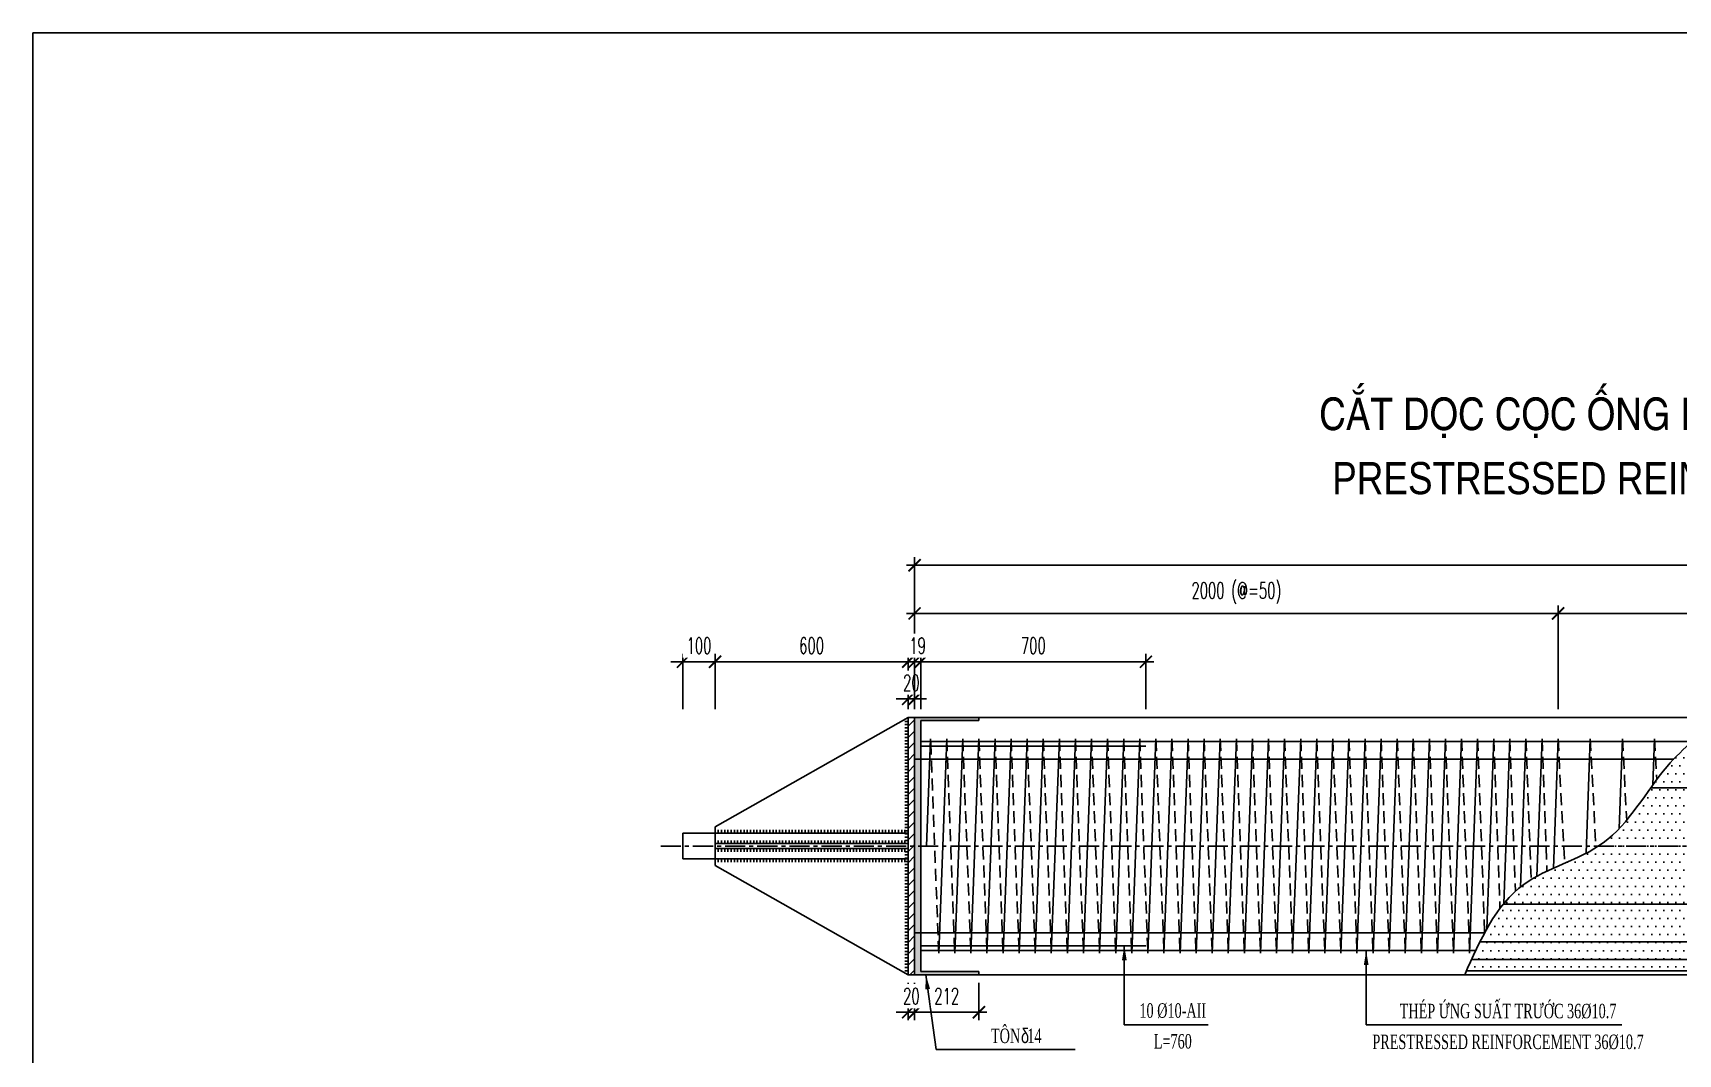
# Model space of a CAD drawing. Extents: x -687 to 808890, y -259 to 107959.
# Drawn here: x 766163 to 771276, y 103440 to 106614 of the extents above; entities that cross this region are included whole.
import ezdxf
from ezdxf.enums import TextEntityAlignment as Align

# ---------------------------------------------------------------- set-up
doc = ezdxf.new("R2010")
doc.units = 0
doc.header["$MEASUREMENT"] = 0
doc.header["$PDMODE"] = 3
doc.linetypes.add('CENTER', pattern=[2, 1.25, -0.25, 0.25, -0.25])
doc.linetypes.add('HIDDEN', pattern=[0.375, 0.25, -0.125])
doc.layers.get('0').update_dxf_attribs({"color": 3, "linetype": 'CONTINUOUS'})
doc.layers.get('DEFPOINTS').update_dxf_attribs({"linetype": 'CONTINUOUS'})
for name, color, linetype in [('Han', 7, 'CONTINUOUS'), ('Hatch', 5, 'CONTINUOUS'), ('Hidden', 4, 'HIDDEN'), ('Kich thuoc', 4, 'CONTINUOUS'), ('Net vang', 2, 'CONTINUOUS'), ('Text', 3, 'CONTINUOUS'), ('Thep chu', 1, 'CONTINUOUS'), ('Thep dai', 6, 'CONTINUOUS'), ('Tim', 8, 'CENTER')]:
    doc.layers.add(name, color=color, linetype=linetype)
doc.styles.add('Kichthuoc', font='romans.shx', dxfattribs={"width": 0.6})
doc.styles.get("Standard").update_dxf_attribs({"font": 'vntimeh.shx', "width": 0.65})
doc.styles.add('SYMBOL', font='greeks.shx', dxfattribs={"width": 0.8})
doc.styles.add('Ten', font='Vharialn.ttf')
doc.dimstyles.new('Dim 250', dxfattribs={"dimscale": 250, "dimtxt": 0.2, "dimasz": 0.15, "dimexe": 0.1, "dimexo": 0.1, "dimgap": 0.1, "dimtad": 1, "dimdec": 0, "dimlfac": -1, "dimzin": 0, "dimdsep": 46, "dimtxsty": 'Kichthuoc', "dimblk": 'ARCHTICK', "dimcen": 0.1, "dimdle": 0.1, "dimclrd": 4, "dimclre": 4, "dimclrt": 3, "dimadec": 0, "dimazin": 0, "dimtfac": 1, "dimtdec": 0, "dimtix": 1, "dimtmove": 2, "dimatfit": 3, "dimfxl": 1, "dimtfill": 1, "dimtolj": 1, "dimtzin": 0, "dimarcsym": 0})
doc.dimstyles.new('Le 250', dxfattribs={"dimscale": 250, "dimtxt": 0.22, "dimasz": 0.18, "dimexe": 0.1, "dimexo": 0.2, "dimgap": 0.1, "dimtad": 1, "dimdec": 0, "dimzin": 0, "dimdsep": 46, "dimtxsty": 'Kichthuoc', "dimblk": 'ARCHTICK', "dimcen": 0, "dimdle": 0.1, "dimclrd": 2, "dimclre": 2, "dimclrt": 256, "dimadec": 0, "dimazin": 0, "dimtfac": 1, "dimtdec": 0, "dimtix": 1, "dimtmove": 2, "dimatfit": 3, "dimfxl": 1, "dimtolj": 1, "dimtzin": 0, "dimarcsym": 0})
pattern_1 = [(45, (-9, 0), (-17.6776695, 17.6776695), [])]

# ---------------------------------------------------------------- blocks, each defined once
blk = doc.blocks.new('_ArchTick')
at = {"color": 0, "linetype": 'ByBlock', "const_width": 0.15}
blk.add_lwpolyline([(-0.5, -0.5), (0.5, 0.5)], dxfattribs=at)
blk = doc.blocks.new('*D37')
at = {"layer": 'DEFPOINTS', "color": 0}
for p in [(768182.7, 104486.4), (768282.7, 104486.4)]:
    blk.add_point(p, dxfattribs=at)
at = {"layer": 'Kich thuoc', "color": 4, "lineweight": -2}
for p, q in [((768182.7, 104511.4), (768182.7, 104684.4)), ((768282.7, 104511.4), (768282.7, 104684.4)), ((768182.7, 104659.4), (768145.2, 104659.4)), ((768182.7, 104659.4), (768282.7, 104659.4)), ((768282.7, 104659.4), (768320.2, 104659.4))]:
    blk.add_line(p, q, dxfattribs=at)
at = {"layer": 'Kich thuoc', "color": 4, "lineweight": -2, "xscale": 37.5, "yscale": 37.5, "zscale": 37.5}
blk.add_blockref('_ArchTick', (768182.7, 104659.4), dxfattribs=at)
at = {"layer": 'Kich thuoc', "color": 4, "lineweight": -2, "xscale": 37.5, "yscale": 37.5, "zscale": 37.5, "rotation": 180}
blk.add_blockref('_ArchTick', (768282.7, 104659.4), dxfattribs=at)
at = {"layer": 'Kich thuoc', "color": 3, "insert": (768232.7, 104709.4), "char_height": 50, "attachment_point": 5, "style": 'Kichthuoc', "bg_fill": 3, "box_fill_scale": 1.25, "bg_fill_color": 9, "bg_fill_true_color": 13158600, "bg_fill_transparency": 8295208}
blk.add_mtext('\\A1;100', dxfattribs=at)
at = {"layer": 'DEFPOINTS', "color": 0}
blk.add_point((768282.7, 104659.4), dxfattribs=at)
blk = doc.blocks.new('*D38')
at = {"layer": 'DEFPOINTS', "color": 0}
for p in [(768882.7, 104659.4), (768282.7, 104486.4), (768882.7, 104486.4)]:
    blk.add_point(p, dxfattribs=at)
at = {"layer": 'Kich thuoc', "color": 4, "lineweight": -2}
for p, q in [((768282.7, 104511.4), (768282.7, 104684.4)), ((768882.7, 104511.4), (768882.7, 104684.4)), ((768257.7, 104659.4), (768907.7, 104659.4))]:
    blk.add_line(p, q, dxfattribs=at)
at = {"layer": 'Kich thuoc', "color": 4, "lineweight": -2, "xscale": 37.5, "yscale": 37.5, "zscale": 37.5, "rotation": 180}
blk.add_blockref('_ArchTick', (768282.7, 104659.4), dxfattribs=at)
at = {"layer": 'Kich thuoc', "color": 4, "lineweight": -2, "xscale": 37.5, "yscale": 37.5, "zscale": 37.5}
blk.add_blockref('_ArchTick', (768882.7, 104659.4), dxfattribs=at)
at = {"layer": 'Kich thuoc', "color": 3, "insert": (768582.7, 104709.4), "char_height": 50, "attachment_point": 5, "style": 'Kichthuoc', "bg_fill": 3, "box_fill_scale": 1.25, "bg_fill_color": 9, "bg_fill_true_color": 13158600, "bg_fill_transparency": 11732736}
blk.add_mtext('\\A1;600', dxfattribs=at)
blk = doc.blocks.new('*D39')
at = {"layer": 'DEFPOINTS', "color": 0}
for p in [(768902.7, 103686.4), (769102.7, 103686.4), (769102.7, 103569.9)]:
    blk.add_point(p, dxfattribs=at)
at = {"layer": 'Kich thuoc', "color": 4, "lineweight": -2}
for p, q in [((768902.7, 103661.4), (768902.7, 103544.9)), ((769102.7, 103661.4), (769102.7, 103544.9)), ((768877.7, 103569.9), (769127.7, 103569.9))]:
    blk.add_line(p, q, dxfattribs=at)
at = {"layer": 'Kich thuoc', "color": 4, "lineweight": -2, "xscale": 37.5, "yscale": 37.5, "zscale": 37.5, "rotation": 180}
blk.add_blockref('_ArchTick', (768902.7, 103569.9), dxfattribs=at)
at = {"layer": 'Kich thuoc', "color": 4, "lineweight": -2, "xscale": 37.5, "yscale": 37.5, "zscale": 37.5}
blk.add_blockref('_ArchTick', (769102.7, 103569.9), dxfattribs=at)
at = {"layer": 'Kich thuoc', "color": 3, "insert": (769002.7, 103619.9), "char_height": 50, "attachment_point": 5, "style": 'Kichthuoc', "bg_fill": 3, "box_fill_scale": 1.25, "bg_fill_color": 9, "bg_fill_true_color": 13158600, "bg_fill_transparency": 11732736}
blk.add_mtext('\\A1;212', dxfattribs=at)
blk = doc.blocks.new('*D40')
at = {"layer": 'DEFPOINTS', "color": 0}
for p in [(768882.7, 103686.4), (768902.7, 103686.4)]:
    blk.add_point(p, dxfattribs=at)
at = {"layer": 'Kich thuoc', "color": 4, "lineweight": -2}
for p, q in [((768882.7, 103661.4), (768882.7, 103544.9)), ((768902.7, 103661.4), (768902.7, 103544.9)), ((768882.7, 103569.9), (768845.2, 103569.9)), ((768882.7, 103569.9), (768902.7, 103569.9)), ((768902.7, 103569.9), (768940.2, 103569.9))]:
    blk.add_line(p, q, dxfattribs=at)
at = {"layer": 'Kich thuoc', "color": 4, "lineweight": -2, "xscale": 37.5, "yscale": 37.5, "zscale": 37.5}
blk.add_blockref('_ArchTick', (768882.7, 103569.9), dxfattribs=at)
at = {"layer": 'Kich thuoc', "color": 4, "lineweight": -2, "xscale": 37.5, "yscale": 37.5, "zscale": 37.5, "rotation": 180}
blk.add_blockref('_ArchTick', (768902.7, 103569.9), dxfattribs=at)
at = {"layer": 'Kich thuoc', "color": 3, "insert": (768892.7, 103619.9), "char_height": 50, "attachment_point": 5, "style": 'Kichthuoc', "bg_fill": 3, "box_fill_scale": 1.25, "bg_fill_color": 9, "bg_fill_true_color": 13158600, "bg_fill_transparency": 13418908}
blk.add_mtext('\\A1;20', dxfattribs=at)
at = {"layer": 'DEFPOINTS', "color": 0}
blk.add_point((768902.7, 103569.9), dxfattribs=at)
blk = doc.blocks.new('*D41')
at = {"layer": 'DEFPOINTS', "color": 0}
for p in [(768882.7, 104486.4), (768902.7, 104486.4)]:
    blk.add_point(p, dxfattribs=at)
at = {"layer": 'Kich thuoc', "color": 4, "lineweight": -2}
for p, q in [((768882.7, 104511.4), (768882.7, 104569)), ((768902.7, 104511.4), (768902.7, 104569)), ((768882.7, 104544), (768845.2, 104544)), ((768882.7, 104544), (768902.7, 104544)), ((768902.7, 104544), (768940.2, 104544))]:
    blk.add_line(p, q, dxfattribs=at)
at = {"layer": 'Kich thuoc', "color": 4, "lineweight": -2, "xscale": 37.5, "yscale": 37.5, "zscale": 37.5}
blk.add_blockref('_ArchTick', (768882.7, 104544), dxfattribs=at)
at = {"layer": 'Kich thuoc', "color": 4, "lineweight": -2, "xscale": 37.5, "yscale": 37.5, "zscale": 37.5, "rotation": 180}
blk.add_blockref('_ArchTick', (768902.7, 104544), dxfattribs=at)
at = {"layer": 'Kich thuoc', "color": 3, "insert": (768892.7, 104594), "char_height": 50, "attachment_point": 5, "style": 'Kichthuoc', "bg_fill": 3, "box_fill_scale": 1.25, "bg_fill_color": 9, "bg_fill_true_color": 13158600, "bg_fill_transparency": 11732736}
blk.add_mtext('\\A1;20', dxfattribs=at)
at = {"layer": 'DEFPOINTS', "color": 0}
blk.add_point((768902.7, 104544), dxfattribs=at)
blk = doc.blocks.new('*D51')
at = {"layer": 'DEFPOINTS', "color": 0}
for p in [(775702.7, 104959.4), (768902.7, 104486.4), (775702.7, 104486.4)]:
    blk.add_point(p, dxfattribs=at)
at = {"layer": 'Kich thuoc', "color": 4, "lineweight": -2}
for p, q in [((768902.7, 104511.4), (768902.7, 104984.4)), ((775702.7, 104511.4), (775702.7, 104984.4)), ((768877.7, 104959.4), (775727.7, 104959.4))]:
    blk.add_line(p, q, dxfattribs=at)
at = {"layer": 'Kich thuoc', "color": 4, "lineweight": -2, "xscale": 37.5, "yscale": 37.5, "zscale": 37.5, "rotation": 180}
blk.add_blockref('_ArchTick', (768902.7, 104959.4), dxfattribs=at)
at = {"layer": 'Kich thuoc', "color": 4, "lineweight": -2, "xscale": 37.5, "yscale": 37.5, "zscale": 37.5}
blk.add_blockref('_ArchTick', (775702.7, 104959.4), dxfattribs=at)
at = {"layer": 'Kich thuoc', "color": 3, "insert": (772302.7, 105009.4), "char_height": 50, "attachment_point": 5, "style": 'Kichthuoc', "bg_fill": 3, "box_fill_scale": 1.25, "bg_fill_color": 9, "bg_fill_true_color": 13158600, "bg_fill_transparency": 2128284}
blk.add_mtext('\\A1;L=28000', dxfattribs=at)
blk = doc.blocks.new('*D52')
at = {"layer": 'DEFPOINTS', "color": 0}
for p in [(773702.7, 104809.4), (770902.7, 104486.4), (773702.7, 104486.4)]:
    blk.add_point(p, dxfattribs=at)
at = {"layer": 'Kich thuoc', "color": 4, "lineweight": -2}
for p, q in [((770902.7, 104511.4), (770902.7, 104834.4)), ((773702.7, 104511.4), (773702.7, 104834.4)), ((770877.7, 104809.4), (773727.7, 104809.4))]:
    blk.add_line(p, q, dxfattribs=at)
at = {"layer": 'Kich thuoc', "color": 4, "lineweight": -2, "xscale": 37.5, "yscale": 37.5, "zscale": 37.5, "rotation": 180}
blk.add_blockref('_ArchTick', (770902.7, 104809.4), dxfattribs=at)
at = {"layer": 'Kich thuoc', "color": 4, "lineweight": -2, "xscale": 37.5, "yscale": 37.5, "zscale": 37.5}
blk.add_blockref('_ArchTick', (773702.7, 104809.4), dxfattribs=at)
at = {"layer": 'Kich thuoc', "color": 3, "insert": (772302.7, 104872.5), "char_height": 50, "attachment_point": 5, "style": 'Kichthuoc', "bg_fill": 3, "box_fill_scale": 1.25, "bg_fill_color": 9, "bg_fill_true_color": 13158600, "bg_fill_transparency": 7285812}
blk.add_mtext('\\A1;24000 (@=100)', dxfattribs=at)
blk = doc.blocks.new('*D53')
at = {"layer": 'DEFPOINTS', "color": 0}
for p in [(770902.7, 104809.4), (768902.7, 104486.4), (770902.7, 104486.4)]:
    blk.add_point(p, dxfattribs=at)
at = {"layer": 'Kich thuoc', "color": 4, "lineweight": -2}
for p, q in [((768902.7, 104511.4), (768902.7, 104834.4)), ((770902.7, 104511.4), (770902.7, 104834.4)), ((768877.7, 104809.4), (770927.7, 104809.4))]:
    blk.add_line(p, q, dxfattribs=at)
at = {"layer": 'Kich thuoc', "color": 4, "lineweight": -2, "xscale": 37.5, "yscale": 37.5, "zscale": 37.5, "rotation": 180}
blk.add_blockref('_ArchTick', (768902.7, 104809.4), dxfattribs=at)
at = {"layer": 'Kich thuoc', "color": 4, "lineweight": -2, "xscale": 37.5, "yscale": 37.5, "zscale": 37.5}
blk.add_blockref('_ArchTick', (770902.7, 104809.4), dxfattribs=at)
at = {"layer": 'Kich thuoc', "color": 3, "insert": (769902.7, 104872.5), "char_height": 50, "attachment_point": 5, "style": 'Kichthuoc', "bg_fill": 3, "box_fill_scale": 1.25, "bg_fill_color": 9, "bg_fill_true_color": 13158600, "bg_fill_transparency": 10413352}
blk.add_mtext('\\A1;{2000 (@=50)}', dxfattribs=at)
blk = doc.blocks.new('*D54')
at = {"layer": 'DEFPOINTS', "color": 0}
for p in [(769621.7, 104659.4), (768921.7, 104486.4), (769621.7, 104486.4)]:
    blk.add_point(p, dxfattribs=at)
at = {"layer": 'Kich thuoc', "color": 4, "lineweight": -2}
for p, q in [((768921.7, 104511.4), (768921.7, 104684.4)), ((769621.7, 104511.4), (769621.7, 104684.4)), ((768896.7, 104659.4), (769646.7, 104659.4))]:
    blk.add_line(p, q, dxfattribs=at)
at = {"layer": 'Kich thuoc', "color": 4, "lineweight": -2, "xscale": 37.5, "yscale": 37.5, "zscale": 37.5, "rotation": 180}
blk.add_blockref('_ArchTick', (768921.7, 104659.4), dxfattribs=at)
at = {"layer": 'Kich thuoc', "color": 4, "lineweight": -2, "xscale": 37.5, "yscale": 37.5, "zscale": 37.5}
blk.add_blockref('_ArchTick', (769621.7, 104659.4), dxfattribs=at)
at = {"layer": 'Kich thuoc', "color": 3, "insert": (769271.7, 104709.4), "char_height": 50, "attachment_point": 5, "style": 'Kichthuoc', "bg_fill": 3, "box_fill_scale": 1.25, "bg_fill_color": 9, "bg_fill_true_color": 13158600, "bg_fill_transparency": 11732736}
blk.add_mtext('\\A1;700', dxfattribs=at)
blk = doc.blocks.new('*D63')
at = {"layer": 'DEFPOINTS', "color": 0}
for p in [(768902.7, 104486.4), (768921.7, 104486.4)]:
    blk.add_point(p, dxfattribs=at)
at = {"layer": 'Kich thuoc', "color": 4, "lineweight": -2}
for p, q in [((768902.7, 104511.4), (768902.7, 104684.4)), ((768921.7, 104511.4), (768921.7, 104684.4)), ((768902.7, 104659.4), (768865.2, 104659.4)), ((768902.7, 104659.4), (768921.7, 104659.4)), ((768921.7, 104659.4), (768959.2, 104659.4))]:
    blk.add_line(p, q, dxfattribs=at)
at = {"layer": 'Kich thuoc', "color": 4, "lineweight": -2, "xscale": 37.5, "yscale": 37.5, "zscale": 37.5}
blk.add_blockref('_ArchTick', (768902.7, 104659.4), dxfattribs=at)
at = {"layer": 'Kich thuoc', "color": 4, "lineweight": -2, "xscale": 37.5, "yscale": 37.5, "zscale": 37.5, "rotation": 180}
blk.add_blockref('_ArchTick', (768921.7, 104659.4), dxfattribs=at)
at = {"layer": 'Kich thuoc', "color": 3, "insert": (768912.2, 104709.4), "char_height": 50, "attachment_point": 5, "style": 'Kichthuoc', "bg_fill": 3, "box_fill_scale": 1.25, "bg_fill_color": 9, "bg_fill_true_color": 13158600, "bg_fill_transparency": 10413884}
blk.add_mtext('\\A1;19', dxfattribs=at)
at = {"layer": 'DEFPOINTS', "color": 0}
blk.add_point((768921.7, 104659.4), dxfattribs=at)

msp = doc.modelspace()

# ---------------------------------------------------------------- hatches: boundary and pattern name
at = {"layer": 'Hatch'}
h = msp.add_hatch(dxfattribs=at)
h.set_pattern_fill('DOTS', color=11, scale=400, style=0)
h.set_pattern_definition([(180, (1574593.558, -6638.895), (-12.5, 25), [0, -25])])
edge = h.paths.add_edge_path()
edge.add_spline(control_points=[(772256.6, 103704.8), (772247.3, 103693.3), (772197.5, 103658.9), (772106.6, 103911.4), (772186.9, 104024.8), (772227.7, 104082.4)], knot_values=[811.110562, 811.110562, 811.110562, 811.110562, 862.881742, 1073.007423, 1290.557934, 1290.557934, 1290.557934, 1290.557934], degree=3, periodic=0)
edge.add_line((772227.7, 103686.4), (770612.5, 103686.4))
edge.add_line((772227.7, 104486.4), (771409.2, 104486.4))
edge.add_spline(control_points=[(771409.2, 104486.4), (771350.2, 104439), (771210.5, 104326.8), (771080.3, 104067.5), (770748.2, 103992.9), (770660.4, 103794.6), (770612.5, 103686.4)], knot_values=[0, 0, 0, 0, 226.398441, 536.414113, 815.347417, 1150.174082, 1150.174082, 1150.174082, 1150.174082], degree=3, periodic=0)
edge.add_spline(control_points=[(772227.7, 104486.4), (772187.4, 104419.8), (772106.7, 104286.5), (772193.3, 104134), (772240.3, 104063.3), (772246.5, 104053.9)], knot_values=[0, 0, 0, 0, 217.550511, 435.101022, 468.730043, 468.730043, 468.730043, 468.730043], degree=3, periodic=0)
h = msp.add_hatch(color=7, dxfattribs=at)
h.paths.add_polyline_path([(768921.7, 104356.4), (768902.7, 104356.4), (768902.7, 104086.4), (768921.7, 104086.4)])
h.paths.add_polyline_path([(768921.7, 104086.4), (768902.7, 104086.4), (768902.7, 103816.4), (768921.7, 103816.4)])

# ---------------------------------------------------------------- linework, layer by layer
for q in [(768282.7, 104146.4), (768882.7, 103686.4)]:
    msp.add_line((768282.7, 104026.4), q)
at = {"layer": 'Han'}
for p, q in [((768882.7, 104453.9), (768872.7, 104453.9)), ((768882.7, 104443.9), (768872.7, 104443.9)), ((768882.7, 104433.9), (768872.7, 104433.9)), ((768882.7, 104423.9), (768872.7, 104423.9)), ((768882.7, 104413.9), (768872.7, 104413.9)), ((768882.7, 104403.9), (768872.7, 104403.9)), ((768882.7, 104393.9), (768872.7, 104393.9)), ((768882.7, 104383.9), (768872.7, 104383.9)), ((768882.7, 104373.9), (768872.7, 104373.9)), ((768882.7, 104363.9), (768872.7, 104363.9)), ((768882.7, 104353.9), (768872.7, 104353.9)), ((768882.7, 104343.9), (768872.7, 104343.9)), ((768882.7, 104333.9), (768872.7, 104333.9)), ((768882.7, 104323.9), (768872.7, 104323.9)), ((768882.7, 104313.9), (768872.7, 104313.9)), ((768882.7, 104303.9), (768872.7, 104303.9)), ((768882.7, 104293.9), (768872.7, 104293.9)), ((768882.7, 104283.9), (768872.7, 104283.9)), ((768882.7, 104273.9), (768872.7, 104273.9)), ((768882.7, 104263.9), (768872.7, 104263.9)), ((768882.7, 104253.9), (768872.7, 104253.9)), ((768882.7, 104243.9), (768872.7, 104243.9)), ((768882.7, 104233.9), (768872.7, 104233.9)), ((768882.7, 104223.9), (768872.7, 104223.9)), ((768882.7, 104213.9), (768872.7, 104213.9)), ((768882.7, 104203.9), (768872.7, 104203.9)), ((768882.7, 104193.9), (768872.7, 104193.9)), ((768882.7, 104183.9), (768872.7, 104183.9)), ((768882.7, 104173.9), (768872.7, 104173.9)), ((768882.7, 104163.9), (768872.7, 104163.9)), ((768882.7, 104153.9), (768872.7, 104153.9)), ((768292.7, 104126.4), (768292.7, 104136.4)), ((768292.7, 104126.4), (768292.7, 104136.4)), ((768292.7, 104093.9), (768292.7, 104103.9)), ((768292.7, 104093.9), (768292.7, 104103.9)), ((768302.7, 104126.4), (768302.7, 104136.4)), ((768302.7, 104126.4), (768302.7, 104136.4)), ((768302.7, 104093.9), (768302.7, 104103.9)), ((768302.7, 104093.9), (768302.7, 104103.9)), ((768312.7, 104126.4), (768312.7, 104136.4)), ((768312.7, 104093.9), (768312.7, 104103.9)), ((768322.7, 104126.4), (768322.7, 104136.4)), ((768322.7, 104093.9), (768322.7, 104103.9)), ((768332.7, 104126.4), (768332.7, 104136.4)), ((768332.7, 104093.9), (768332.7, 104103.9)), ((768342.7, 104126.4), (768342.7, 104136.4)), ((768342.7, 104093.9), (768342.7, 104103.9)), ((768352.7, 104126.4), (768352.7, 104136.4)), ((768352.7, 104093.9), (768352.7, 104103.9)), ((768362.7, 104126.4), (768362.7, 104136.4)), ((768362.7, 104093.9), (768362.7, 104103.9)), ((768372.7, 104126.4), (768372.7, 104136.4)), ((768372.7, 104093.9), (768372.7, 104103.9)), ((768382.7, 104126.4), (768382.7, 104136.4)), ((768382.7, 104093.9), (768382.7, 104103.9)), ((768392.7, 104126.4), (768392.7, 104136.4)), ((768392.7, 104093.9), (768392.7, 104103.9)), ((768402.7, 104126.4), (768402.7, 104136.4)), ((768402.7, 104093.9), (768402.7, 104103.9)), ((768412.7, 104126.4), (768412.7, 104136.4)), ((768412.7, 104093.9), (768412.7, 104103.9)), ((768422.7, 104126.4), (768422.7, 104136.4)), ((768422.7, 104093.9), (768422.7, 104103.9)), ((768432.7, 104126.4), (768432.7, 104136.4)), ((768432.7, 104093.9), (768432.7, 104103.9)), ((768442.7, 104126.4), (768442.7, 104136.4)), ((768442.7, 104093.9), (768442.7, 104103.9)), ((768452.7, 104126.4), (768452.7, 104136.4)), ((768452.7, 104093.9), (768452.7, 104103.9)), ((768462.7, 104126.4), (768462.7, 104136.4)), ((768462.7, 104093.9), (768462.7, 104103.9)), ((768472.7, 104126.4), (768472.7, 104136.4)), ((768472.7, 104093.9), (768472.7, 104103.9)), ((768482.7, 104126.4), (768482.7, 104136.4)), ((768482.7, 104093.9), (768482.7, 104103.9)), ((768492.7, 104126.4), (768492.7, 104136.4)), ((768492.7, 104093.9), (768492.7, 104103.9)), ((768502.7, 104126.4), (768502.7, 104136.4)), ((768502.7, 104093.9), (768502.7, 104103.9)), ((768512.7, 104126.4), (768512.7, 104136.4)), ((768512.7, 104093.9), (768512.7, 104103.9)), ((768522.7, 104126.4), (768522.7, 104136.4)), ((768522.7, 104093.9), (768522.7, 104103.9)), ((768532.7, 104126.4), (768532.7, 104136.4)), ((768532.7, 104093.9), (768532.7, 104103.9)), ((768542.7, 104126.4), (768542.7, 104136.4)), ((768542.7, 104093.9), (768542.7, 104103.9)), ((768552.7, 104126.4), (768552.7, 104136.4)), ((768552.7, 104093.9), (768552.7, 104103.9)), ((768562.7, 104126.4), (768562.7, 104136.4)), ((768562.7, 104093.9), (768562.7, 104103.9)), ((768572.7, 104126.4), (768572.7, 104136.4)), ((768572.7, 104093.9), (768572.7, 104103.9)), ((768582.7, 104126.4), (768582.7, 104136.4)), ((768582.7, 104093.9), (768582.7, 104103.9)), ((768592.7, 104126.4), (768592.7, 104136.4)), ((768592.7, 104093.9), (768592.7, 104103.9)), ((768602.7, 104126.4), (768602.7, 104136.4)), ((768602.7, 104093.9), (768602.7, 104103.9)), ((768612.7, 104126.4), (768612.7, 104136.4)), ((768612.7, 104093.9), (768612.7, 104103.9)), ((768622.7, 104126.4), (768622.7, 104136.4)), ((768622.7, 104093.9), (768622.7, 104103.9)), ((768632.7, 104126.4), (768632.7, 104136.4)), ((768632.7, 104093.9), (768632.7, 104103.9)), ((768642.7, 104126.4), (768642.7, 104136.4)), ((768642.7, 104093.9), (768642.7, 104103.9)), ((768652.7, 104126.4), (768652.7, 104136.4)), ((768652.7, 104093.9), (768652.7, 104103.9)), ((768662.7, 104126.4), (768662.7, 104136.4)), ((768662.7, 104093.9), (768662.7, 104103.9)), ((768672.7, 104126.4), (768672.7, 104136.4)), ((768672.7, 104093.9), (768672.7, 104103.9)), ((768682.7, 104126.4), (768682.7, 104136.4)), ((768682.7, 104093.9), (768682.7, 104103.9)), ((768692.7, 104126.4), (768692.7, 104136.4)), ((768692.7, 104093.9), (768692.7, 104103.9)), ((768702.7, 104126.4), (768702.7, 104136.4)), ((768702.7, 104093.9), (768702.7, 104103.9)), ((768712.7, 104126.4), (768712.7, 104136.4)), ((768712.7, 104093.9), (768712.7, 104103.9)), ((768722.7, 104126.4), (768722.7, 104136.4)), ((768722.7, 104093.9), (768722.7, 104103.9)), ((768732.7, 104126.4), (768732.7, 104136.4)), ((768732.7, 104093.9), (768732.7, 104103.9)), ((768742.7, 104126.4), (768742.7, 104136.4)), ((768742.7, 104093.9), (768742.7, 104103.9)), ((768752.7, 104126.4), (768752.7, 104136.4)), ((768752.7, 104093.9), (768752.7, 104103.9)), ((768762.7, 104126.4), (768762.7, 104136.4)), ((768762.7, 104093.9), (768762.7, 104103.9)), ((768772.7, 104126.4), (768772.7, 104136.4)), ((768772.7, 104093.9), (768772.7, 104103.9)), ((768782.7, 104126.4), (768782.7, 104136.4)), ((768782.7, 104093.9), (768782.7, 104103.9)), ((768792.7, 104126.4), (768792.7, 104136.4)), ((768792.7, 104093.9), (768792.7, 104103.9)), ((768802.7, 104126.4), (768802.7, 104136.4)), ((768802.7, 104093.9), (768802.7, 104103.9)), ((768812.7, 104126.4), (768812.7, 104136.4)), ((768812.7, 104093.9), (768812.7, 104103.9)), ((768822.7, 104126.4), (768822.7, 104136.4)), ((768822.7, 104093.9), (768822.7, 104103.9)), ((768832.7, 104126.4), (768832.7, 104136.4)), ((768832.7, 104093.9), (768832.7, 104103.9)), ((768842.7, 104126.4), (768842.7, 104136.4)), ((768842.7, 104093.9), (768842.7, 104103.9)), ((768852.7, 104126.4), (768852.7, 104136.4)), ((768852.7, 104093.9), (768852.7, 104103.9)), ((768862.7, 104126.4), (768862.7, 104136.4)), ((768862.7, 104093.9), (768862.7, 104103.9)), ((768882.7, 104143.9), (768872.7, 104143.9)), ((768872.7, 104126.4), (768872.7, 104136.4)), ((768882.7, 104133.9), (768872.7, 104133.9)), ((768882.7, 104123.9), (768872.7, 104123.9)), ((768882.7, 104113.9), (768872.7, 104113.9)), ((768872.7, 104093.9), (768872.7, 104103.9)), ((768882.7, 104103.9), (768872.7, 104103.9)), ((768292.7, 104078.9), (768292.7, 104068.9)), ((768292.7, 104078.9), (768292.7, 104068.9)), ((768302.7, 104078.9), (768302.7, 104068.9)), ((768302.7, 104078.9), (768302.7, 104068.9)), ((768312.7, 104078.9), (768312.7, 104068.9)), ((768322.7, 104078.9), (768322.7, 104068.9)), ((768332.7, 104078.9), (768332.7, 104068.9)), ((768342.7, 104078.9), (768342.7, 104068.9)), ((768352.7, 104078.9), (768352.7, 104068.9)), ((768362.7, 104078.9), (768362.7, 104068.9)), ((768372.7, 104078.9), (768372.7, 104068.9)), ((768382.7, 104078.9), (768382.7, 104068.9)), ((768392.7, 104078.9), (768392.7, 104068.9)), ((768402.7, 104078.9), (768402.7, 104068.9)), ((768412.7, 104078.9), (768412.7, 104068.9)), ((768422.7, 104078.9), (768422.7, 104068.9)), ((768432.7, 104078.9), (768432.7, 104068.9)), ((768442.7, 104078.9), (768442.7, 104068.9)), ((768452.7, 104078.9), (768452.7, 104068.9)), ((768462.7, 104078.9), (768462.7, 104068.9)), ((768472.7, 104078.9), (768472.7, 104068.9)), ((768482.7, 104078.9), (768482.7, 104068.9)), ((768492.7, 104078.9), (768492.7, 104068.9)), ((768502.7, 104078.9), (768502.7, 104068.9)), ((768512.7, 104078.9), (768512.7, 104068.9)), ((768522.7, 104078.9), (768522.7, 104068.9)), ((768532.7, 104078.9), (768532.7, 104068.9)), ((768542.7, 104078.9), (768542.7, 104068.9)), ((768552.7, 104078.9), (768552.7, 104068.9)), ((768562.7, 104078.9), (768562.7, 104068.9)), ((768572.7, 104078.9), (768572.7, 104068.9)), ((768582.7, 104078.9), (768582.7, 104068.9)), ((768592.7, 104078.9), (768592.7, 104068.9)), ((768602.7, 104078.9), (768602.7, 104068.9)), ((768612.7, 104078.9), (768612.7, 104068.9)), ((768622.7, 104078.9), (768622.7, 104068.9)), ((768632.7, 104078.9), (768632.7, 104068.9)), ((768642.7, 104078.9), (768642.7, 104068.9)), ((768652.7, 104078.9), (768652.7, 104068.9)), ((768662.7, 104078.9), (768662.7, 104068.9)), ((768672.7, 104078.9), (768672.7, 104068.9)), ((768682.7, 104078.9), (768682.7, 104068.9)), ((768692.7, 104078.9), (768692.7, 104068.9)), ((768702.7, 104078.9), (768702.7, 104068.9)), ((768712.7, 104078.9), (768712.7, 104068.9)), ((768722.7, 104078.9), (768722.7, 104068.9)), ((768732.7, 104078.9), (768732.7, 104068.9)), ((768742.7, 104078.9), (768742.7, 104068.9)), ((768752.7, 104078.9), (768752.7, 104068.9)), ((768762.7, 104078.9), (768762.7, 104068.9)), ((768772.7, 104078.9), (768772.7, 104068.9)), ((768782.7, 104078.9), (768782.7, 104068.9)), ((768792.7, 104078.9), (768792.7, 104068.9)), ((768802.7, 104078.9), (768802.7, 104068.9)), ((768812.7, 104078.9), (768812.7, 104068.9)), ((768822.7, 104078.9), (768822.7, 104068.9)), ((768832.7, 104078.9), (768832.7, 104068.9)), ((768842.7, 104078.9), (768842.7, 104068.9)), ((768852.7, 104078.9), (768852.7, 104068.9)), ((768862.7, 104078.9), (768862.7, 104068.9)), ((768872.7, 104078.9), (768872.7, 104068.9)), ((768882.7, 104068.9), (768872.7, 104068.9)), ((768882.7, 104058.9), (768872.7, 104058.9)), ((768292.7, 104046.4), (768292.7, 104036.4)), ((768292.7, 104046.4), (768292.7, 104036.4)), ((768302.7, 104046.4), (768302.7, 104036.4)), ((768302.7, 104046.4), (768302.7, 104036.4)), ((768312.7, 104046.4), (768312.7, 104036.4)), ((768322.7, 104046.4), (768322.7, 104036.4)), ((768332.7, 104046.4), (768332.7, 104036.4)), ((768342.7, 104046.4), (768342.7, 104036.4)), ((768352.7, 104046.4), (768352.7, 104036.4)), ((768362.7, 104046.4), (768362.7, 104036.4)), ((768372.7, 104046.4), (768372.7, 104036.4)), ((768382.7, 104046.4), (768382.7, 104036.4)), ((768392.7, 104046.4), (768392.7, 104036.4)), ((768402.7, 104046.4), (768402.7, 104036.4)), ((768412.7, 104046.4), (768412.7, 104036.4)), ((768422.7, 104046.4), (768422.7, 104036.4)), ((768432.7, 104046.4), (768432.7, 104036.4)), ((768442.7, 104046.4), (768442.7, 104036.4)), ((768452.7, 104046.4), (768452.7, 104036.4)), ((768462.7, 104046.4), (768462.7, 104036.4)), ((768472.7, 104046.4), (768472.7, 104036.4)), ((768482.7, 104046.4), (768482.7, 104036.4)), ((768492.7, 104046.4), (768492.7, 104036.4)), ((768502.7, 104046.4), (768502.7, 104036.4)), ((768512.7, 104046.4), (768512.7, 104036.4)), ((768522.7, 104046.4), (768522.7, 104036.4)), ((768532.7, 104046.4), (768532.7, 104036.4)), ((768542.7, 104046.4), (768542.7, 104036.4)), ((768552.7, 104046.4), (768552.7, 104036.4)), ((768562.7, 104046.4), (768562.7, 104036.4)), ((768572.7, 104046.4), (768572.7, 104036.4)), ((768582.7, 104046.4), (768582.7, 104036.4)), ((768592.7, 104046.4), (768592.7, 104036.4)), ((768602.7, 104046.4), (768602.7, 104036.4)), ((768612.7, 104046.4), (768612.7, 104036.4)), ((768622.7, 104046.4), (768622.7, 104036.4)), ((768632.7, 104046.4), (768632.7, 104036.4)), ((768642.7, 104046.4), (768642.7, 104036.4)), ((768652.7, 104046.4), (768652.7, 104036.4)), ((768662.7, 104046.4), (768662.7, 104036.4)), ((768672.7, 104046.4), (768672.7, 104036.4)), ((768682.7, 104046.4), (768682.7, 104036.4)), ((768692.7, 104046.4), (768692.7, 104036.4)), ((768702.7, 104046.4), (768702.7, 104036.4)), ((768712.7, 104046.4), (768712.7, 104036.4)), ((768722.7, 104046.4), (768722.7, 104036.4)), ((768732.7, 104046.4), (768732.7, 104036.4)), ((768742.7, 104046.4), (768742.7, 104036.4)), ((768752.7, 104046.4), (768752.7, 104036.4)), ((768762.7, 104046.4), (768762.7, 104036.4)), ((768772.7, 104046.4), (768772.7, 104036.4)), ((768782.7, 104046.4), (768782.7, 104036.4)), ((768792.7, 104046.4), (768792.7, 104036.4)), ((768802.7, 104046.4), (768802.7, 104036.4)), ((768812.7, 104046.4), (768812.7, 104036.4)), ((768822.7, 104046.4), (768822.7, 104036.4)), ((768832.7, 104046.4), (768832.7, 104036.4)), ((768842.7, 104046.4), (768842.7, 104036.4)), ((768852.7, 104046.4), (768852.7, 104036.4)), ((768862.7, 104046.4), (768862.7, 104036.4)), ((768882.7, 104048.9), (768872.7, 104048.9)), ((768872.7, 104046.4), (768872.7, 104036.4)), ((768882.7, 104038.9), (768872.7, 104038.9)), ((768882.7, 104028.9), (768872.7, 104028.9)), ((768882.7, 104018.9), (768872.7, 104018.9)), ((768882.7, 104008.9), (768872.7, 104008.9)), ((768882.7, 103998.9), (768872.7, 103998.9)), ((768882.7, 103988.9), (768872.7, 103988.9)), ((768882.7, 103978.9), (768872.7, 103978.9)), ((768882.7, 103968.9), (768872.7, 103968.9)), ((768882.7, 103958.9), (768872.7, 103958.9)), ((768882.7, 103948.9), (768872.7, 103948.9)), ((768882.7, 103938.9), (768872.7, 103938.9)), ((768882.7, 103928.9), (768872.7, 103928.9)), ((768882.7, 103918.9), (768872.7, 103918.9)), ((768882.7, 103908.9), (768872.7, 103908.9)), ((768882.7, 103898.9), (768872.7, 103898.9)), ((768882.7, 103888.9), (768872.7, 103888.9)), ((768882.7, 103878.9), (768872.7, 103878.9)), ((768882.7, 103868.9), (768872.7, 103868.9)), ((768882.7, 103858.9), (768872.7, 103858.9)), ((768882.7, 103848.9), (768872.7, 103848.9)), ((768882.7, 103838.9), (768872.7, 103838.9)), ((768882.7, 103828.9), (768872.7, 103828.9)), ((768882.7, 103818.9), (768872.7, 103818.9)), ((768882.7, 103808.9), (768872.7, 103808.9)), ((768882.7, 103798.9), (768872.7, 103798.9)), ((768882.7, 103788.9), (768872.7, 103788.9)), ((768882.7, 103778.9), (768872.7, 103778.9)), ((768882.7, 103768.9), (768872.7, 103768.9)), ((768882.7, 103758.9), (768872.7, 103758.9)), ((768882.7, 103748.9), (768872.7, 103748.9)), ((768882.7, 103738.9), (768872.7, 103738.9)), ((768882.7, 103728.9), (768872.7, 103728.9)), ((768882.7, 103718.9), (768872.7, 103718.9)), ((768882.7, 103708.9), (768872.7, 103708.9)), ((768882.7, 103698.9), (768872.7, 103698.9))]:
    msp.add_line(p, q, dxfattribs=at)
at = {"layer": 'Hatch', "color": 9}
for p, q in [((772147.9, 104267), (771190.3, 104267)), ((772147.8, 103905.8), (770732.6, 103905.8)), ((772171.2, 103788.9), (770659.9, 103788.9)), ((772220.5, 103698.4), (770617.8, 103698.4)), ((772199.9, 103733.3), (770633.5, 103733.3))]:
    msp.add_line(p, q, dxfattribs=at)
at = {"layer": 'Hidden', "ltscale": 150}
for p, q in [((768977.7, 103753), (768952.7, 104419.8)), ((769002.7, 104419.8), (769027.7, 103753)), ((769052.7, 104419.8), (769077.7, 103753)), ((769102.7, 104419.8), (769127.7, 103753)), ((769152.7, 104419.8), (769177.7, 103753)), ((769202.7, 104419.8), (769227.7, 103753)), ((769252.7, 104419.8), (769277.7, 103753)), ((769302.7, 104419.8), (769327.7, 103753)), ((769352.7, 104419.8), (769377.7, 103753)), ((769402.7, 104419.8), (769427.7, 103753)), ((769452.7, 104419.8), (769477.7, 103753)), ((769502.7, 104419.8), (769527.7, 103753)), ((769552.7, 104419.8), (769577.7, 103753)), ((769602.7, 104419.8), (769627.7, 103753)), ((769652.7, 104419.8), (769677.7, 103753)), ((769702.7, 104419.8), (769727.7, 103753)), ((769752.7, 104419.8), (769777.7, 103753)), ((769802.7, 104419.8), (769827.7, 103753)), ((769852.7, 104419.8), (769877.7, 103753)), ((769902.7, 104419.8), (769927.7, 103753)), ((769952.7, 104419.8), (769977.7, 103753)), ((770002.7, 104419.8), (770027.7, 103753)), ((770052.7, 104419.8), (770077.7, 103753)), ((770102.7, 104419.8), (770127.7, 103753)), ((770152.7, 104419.8), (770177.7, 103753)), ((770202.7, 104419.8), (770227.7, 103753)), ((770252.7, 104419.8), (770277.7, 103753)), ((770302.7, 104419.8), (770327.7, 103753)), ((770352.7, 104419.8), (770377.7, 103753)), ((770402.7, 104419.8), (770427.7, 103753)), ((770452.7, 104419.8), (770477.7, 103753)), ((770502.7, 104419.8), (770527.7, 103753)), ((770552.7, 104419.8), (770577.7, 103753)), ((770602.7, 104419.8), (770627.7, 103753)), ((770652.7, 104419.8), (770674.5, 103817.1)), ((770702.7, 104419.8), (770721.9, 103892.2)), ((770752.7, 104419.8), (770770.1, 103945.7)), ((770802.7, 104419.8), (770818.8, 103982.1)), ((770852.7, 104419.8), (770867.9, 104008.3)), ((770902.7, 104419.8), (770922.8, 104033)), ((771002.7, 104419.8), (771020.3, 104081.3)), ((771102.7, 104419.8), (771115.9, 104167)), ((771202.7, 104419.8), (771209.3, 104292.9))]:
    msp.add_line(p, q, dxfattribs=at)
at = {"layer": 'Kich thuoc'}
for p, q in [((771262.1, 104356.4), (768902.7, 104356.4)), ((768282.7, 104093.9), (768882.7, 104093.9)), ((768282.7, 104078.9), (768282.7, 104093.9)), ((768282.7, 104078.9), (768882.7, 104078.9)), ((770674.2, 103816.4), (768902.7, 103816.4))]:
    msp.add_line(p, q, dxfattribs=at)
at = {"layer": 'Net vang'}
msp.add_open_spline([(771409.2, 104486.4), (771350.2, 104439), (771210.5, 104326.8), (771080.3, 104067.5), (770748.2, 103992.9), (770660.4, 103794.6), (770612.5, 103686.4)], degree=3, knots=[0, 0, 0, 0, 226.398441, 536.414113, 815.347417, 1150.174082, 1150.174082, 1150.174082, 1150.174082], dxfattribs=at)
at = {"layer": 'Thep chu'}
for p, q in [((771319, 104411.4), (768921.7, 104411.4)), ((770646.5, 103761.4), (768921.7, 103761.4))]:
    msp.add_line(p, q, dxfattribs=at)
at = {"layer": 'Thep dai'}
for p, q in [((768952.7, 104419.8), (768939.8, 104086.4)), ((769002.7, 104419.8), (768977.7, 103753)), ((769052.7, 104419.8), (769027.7, 103753)), ((769102.7, 104419.8), (769077.7, 103753)), ((769152.7, 104419.8), (769127.7, 103753)), ((769202.7, 104419.8), (769177.7, 103753)), ((769252.7, 104419.8), (769227.7, 103753)), ((769302.7, 104419.8), (769277.7, 103753)), ((769352.7, 104419.8), (769327.7, 103753)), ((769402.7, 104419.8), (769377.7, 103753)), ((769452.7, 104419.8), (769427.7, 103753)), ((769502.7, 104419.8), (769477.7, 103753)), ((769552.7, 104419.8), (769527.7, 103753)), ((769602.7, 104419.8), (769577.7, 103753)), ((769652.7, 104419.8), (769627.7, 103753)), ((769702.7, 104419.8), (769677.7, 103753)), ((769752.7, 104419.8), (769727.7, 103753)), ((769802.7, 104419.8), (769777.7, 103753)), ((769852.7, 104419.8), (769827.7, 103753)), ((769902.7, 104419.8), (769877.7, 103753)), ((769952.7, 104419.8), (769927.7, 103753)), ((770002.7, 104419.8), (769977.7, 103753)), ((770052.7, 104419.8), (770027.7, 103753)), ((770102.7, 104419.8), (770077.7, 103753)), ((770152.7, 104419.8), (770127.7, 103753)), ((770202.7, 104419.8), (770177.7, 103753)), ((770252.7, 104419.8), (770227.7, 103753)), ((770302.7, 104419.8), (770277.7, 103753)), ((770352.7, 104419.8), (770327.7, 103753)), ((770402.7, 104419.8), (770377.7, 103753)), ((770452.7, 104419.8), (770427.7, 103753)), ((770502.7, 104419.8), (770477.7, 103753)), ((770552.7, 104419.8), (770527.7, 103753)), ((770602.7, 104419.8), (770577.7, 103753)), ((770652.7, 104419.8), (770627.7, 103753)), ((770702.7, 104419.8), (770681.4, 103829.5)), ((770752.7, 104419.8), (770734.1, 103907.7)), ((770802.7, 104419.8), (770785.9, 103959.1)), ((770852.7, 104419.8), (770837, 103992.6)), ((770902.7, 104419.8), (770887.9, 104017.5)), ((771002.7, 104419.8), (770989.6, 104064.1)), ((771102.7, 104419.8), (771092.4, 104140.5)), ((771202.7, 104419.8), (771197.5, 104276.8)), ((768921.7, 104396.4), (769621.7, 104396.4)), ((768182.7, 104046.4), (768182.7, 104126.4)), ((768882.7, 104126.4), (768182.7, 104126.4)), ((768882.7, 104046.4), (768182.7, 104046.4)), ((768921.7, 103776.4), (769621.7, 103776.4))]:
    msp.add_line(p, q, dxfattribs=at)
at = {"layer": 'Tim', "ltscale": 50}
msp.add_line((768113.9, 104086.4), (772225.2, 104086.4), dxfattribs=at)

# ---------------------------------------------------------------- texts
at = {"layer": 'Text', "color": 3, "style": 'Ten'}
for s, p in [('C¾t däc cäc èng btct dù øng lùc D800-540 kÐo tr\xadíc, dµi 28m (1:25)', (772302.7, 105380.1)), ('prestressed reinforced concrete pipe pile D800-540, L= 28m (1:25)', (772302.7, 105180.1))]:
    msp.add_text(s, height=100, dxfattribs=at).set_placement(p, align=Align.CENTER)
at = {"layer": 'Text', "width": 0.65}
for s, p in [('10 %%C10-aii', (769705.2, 103552.7)), ('thÐp øng suÊt tr\xadíc 36%%c10.7', (770747.1, 103551.1)), ('l=760', (769705.2, 103457)), ('prestressed reinforcement 36%%c10.7', (770747.1, 103455.4))]:
    msp.add_text(s, height=45, dxfattribs=at).set_placement(p, align=Align.CENTER)
at = {"layer": 'Text', "style": 'SYMBOL', "width": 0.75}
msp.add_text('d', height=45, dxfattribs=at).set_placement((769233.5, 103474.1))

# ---------------------------------------------------------------- dimensions: what is measured, and where the dimension line sits
at = {"layer": 'Kich thuoc'}
dim = msp.add_linear_dim(base=(768282.7, 104659.4), p1=(768182.7, 104486.4), p2=(768282.7, 104486.4), dimstyle='Dim 250', dxfattribs=at)
dim.commit()
dim.dimension.update_dxf_attribs({"geometry": '*D37', "text_midpoint": (768232.7, 104709.4)})

# ---------------------------------------------------------------- leaders
for points in [[(769554.6, 103776.4), (769554.6, 103530.7), (769815.6, 103530.7)], [(770306.3, 103761.4), (770306.3, 103530.7), (771100.4, 103530.7)]]:
    msp.add_leader(points, dimstyle='Le 250', override={"dimtad": 0}, dxfattribs=at)

# ---------------------------------------------------------------- next in the draw order: dimensions: what is measured, and where the dimension line sits
dim = msp.add_linear_dim(base=(768882.7, 104659.4), p1=(768282.7, 104486.4), p2=(768882.7, 104486.4), dimstyle='Dim 250', dxfattribs=at)
dim.commit()
dim.dimension.update_dxf_attribs({"geometry": '*D38', "text_midpoint": (768582.7, 104709.4)})
dim = msp.add_linear_dim(base=(769102.7, 103569.9), p1=(768902.7, 103686.4), p2=(769102.7, 103686.4), text='212', dimstyle='Dim 250', dxfattribs=at)
dim.commit()
dim.dimension.update_dxf_attribs({"geometry": '*D39', "text_midpoint": (769002.7, 103619.9)})

# ---------------------------------------------------------------- next in the draw order: linework, layer by layer
for p, q in [((768282.7, 104146.4), (768882.7, 104486.4)), ((769102.7, 103696.4), (769102.7, 103686.4))]:
    msp.add_line(p, q)
at = {"layer": 'Han'}
for p, q in [((768882.7, 104473.9), (768872.7, 104473.9)), ((768882.7, 104463.9), (768872.7, 104463.9))]:
    msp.add_line(p, q, dxfattribs=at)

# ---------------------------------------------------------------- next in the draw order: texts
at = {"layer": 'Text', "width": 0.65}
msp.add_text('t«n  14', height=45, dxfattribs=at).set_placement((769218.7, 103474.1), align=Align.CENTER)

# ---------------------------------------------------------------- next in the draw order: dimensions: what is measured, and where the dimension line sits
at = {"layer": 'Kich thuoc'}
dim = msp.add_linear_dim(base=(768902.7, 103569.9), p1=(768882.7, 103686.4), p2=(768902.7, 103686.4), dimstyle='Dim 250', dxfattribs=at)
dim.commit()
dim.dimension.update_dxf_attribs({"geometry": '*D40', "text_midpoint": (768892.7, 103619.9)})

# ---------------------------------------------------------------- next in the draw order: hatches: boundary and pattern name
at = {"layer": 'Hatch'}
h = msp.add_hatch(dxfattribs=at)
h.set_pattern_fill('ANSI31', color=256, scale=200, style=0)
h.set_pattern_definition(pattern_1)
h.paths.add_polyline_path([(768902.7, 104086.4), (768882.7, 104086.4), (768882.7, 103686.4), (768902.7, 103686.4)])
msp.add_hatch(color=7, dxfattribs=at).paths.add_polyline_path([(768921.7, 103816.4), (768902.7, 103816.4), (768902.7, 103686.4), (769102.7, 103686.4), (769102.7, 103696.4), (768921.7, 103696.4)])

# ---------------------------------------------------------------- next in the draw order: linework, layer by layer
for p, q in [((768921.7, 103696.4), (769102.7, 103696.4)), ((768882.7, 103686.4), (772227.7, 103686.4))]:
    msp.add_line(p, q)

# ---------------------------------------------------------------- next in the draw order: dimensions: what is measured, and where the dimension line sits
at = {"layer": 'Kich thuoc'}
dim = msp.add_linear_dim(base=(768902.7, 104544), p1=(768882.7, 104486.4), p2=(768902.7, 104486.4), dimstyle='Dim 250', dxfattribs=at)
dim.commit()
dim.dimension.update_dxf_attribs({"geometry": '*D41', "text_midpoint": (768892.7, 104594)})

# ---------------------------------------------------------------- next in the draw order: leaders
msp.add_leader([(768937.4, 103686.4), (768969.7, 103453.8), (769401.6, 103453.8)], dimstyle='Le 250', override={"dimtad": 0}, dxfattribs=at)

# ---------------------------------------------------------------- next in the draw order: linework, layer by layer
msp.add_line((768882.7, 104486.4), (768882.7, 103686.4))

# ---------------------------------------------------------------- next in the draw order: dimensions: what is measured, and where the dimension line sits
dim = msp.add_linear_dim(base=(775702.7, 104959.4), p1=(768902.7, 104486.4), p2=(775702.7, 104486.4), text='L=28000', dimstyle='Dim 250', dxfattribs=at)
dim.commit()
dim.dimension.update_dxf_attribs({"geometry": '*D51', "text_midpoint": (772302.7, 105009.4)})

# ---------------------------------------------------------------- next in the draw order: dimensions: what is measured, and where the dimension line sits
dim = msp.add_linear_dim(base=(773702.7, 104809.4), p1=(770902.7, 104486.4), p2=(773702.7, 104486.4), text='24000 (@=100)', dimstyle='Dim 250', dxfattribs=at)
dim.commit()
dim.dimension.update_dxf_attribs({"geometry": '*D52', "text_midpoint": (772302.7, 104872.5)})

# ---------------------------------------------------------------- next in the draw order: dimensions: what is measured, and where the dimension line sits
dim = msp.add_linear_dim(base=(770902.7, 104809.4), p1=(768902.7, 104486.4), p2=(770902.7, 104486.4), text='{<> (@=50)}', dimstyle='Dim 250', dxfattribs=at)
dim.commit()
dim.dimension.update_dxf_attribs({"geometry": '*D53', "text_midpoint": (769902.7, 104872.5)})

# ---------------------------------------------------------------- next in the draw order: linework, layer by layer
for p, q in [((768882.7, 104486.4), (772227.7, 104486.4)), ((768902.7, 104486.4), (768902.7, 103686.4)), ((768921.7, 104476.4), (768921.7, 103696.4))]:
    msp.add_line(p, q)

# ---------------------------------------------------------------- next in the draw order: dimensions: what is measured, and where the dimension line sits
dim = msp.add_linear_dim(base=(769621.7, 104659.4), p1=(768921.7, 104486.4), p2=(769621.7, 104486.4), dimstyle='Dim 250', dxfattribs=at)
dim.commit()
dim.dimension.update_dxf_attribs({"geometry": '*D54', "text_midpoint": (769271.7, 104709.4)})

# ---------------------------------------------------------------- next in the draw order: linework, layer by layer
msp.add_line((769102.7, 104476.4), (769102.7, 104486.4))

# ---------------------------------------------------------------- next in the draw order: dimensions: what is measured, and where the dimension line sits
dim = msp.add_linear_dim(base=(768921.7, 104659.4), p1=(768902.7, 104486.4), p2=(768921.7, 104486.4), dimstyle='Dim 250', dxfattribs=at)
dim.commit()
dim.dimension.update_dxf_attribs({"geometry": '*D63', "text_midpoint": (768912.2, 104709.4)})

# ---------------------------------------------------------------- next in the draw order: hatches: boundary and pattern name
at = {"layer": 'Hatch'}
h = msp.add_hatch(dxfattribs=at)
h.set_pattern_fill('ANSI31', color=256, scale=200, style=0)
h.set_pattern_definition(pattern_1)
h.paths.add_polyline_path([(768902.7, 104486.4), (768882.7, 104486.4), (768882.7, 104086.4), (768902.7, 104086.4)])
msp.add_hatch(color=7, dxfattribs=at).paths.add_polyline_path([(768921.7, 104476.4), (769102.7, 104476.4), (769102.7, 104486.4), (768902.7, 104486.4), (768902.7, 104356.4), (768921.7, 104356.4)])

# ---------------------------------------------------------------- next in the draw order: linework, layer by layer
msp.add_line((768921.7, 104476.4), (769102.7, 104476.4))
at = {"layer": 'Thep chu'}
msp.add_lwpolyline([(766162.6, 62222.1), (778989.8, 62222.1), (778989.8, 106614), (766162.6, 106614)], close=True, dxfattribs=at)

doc.saveas('drawing.dxf')
